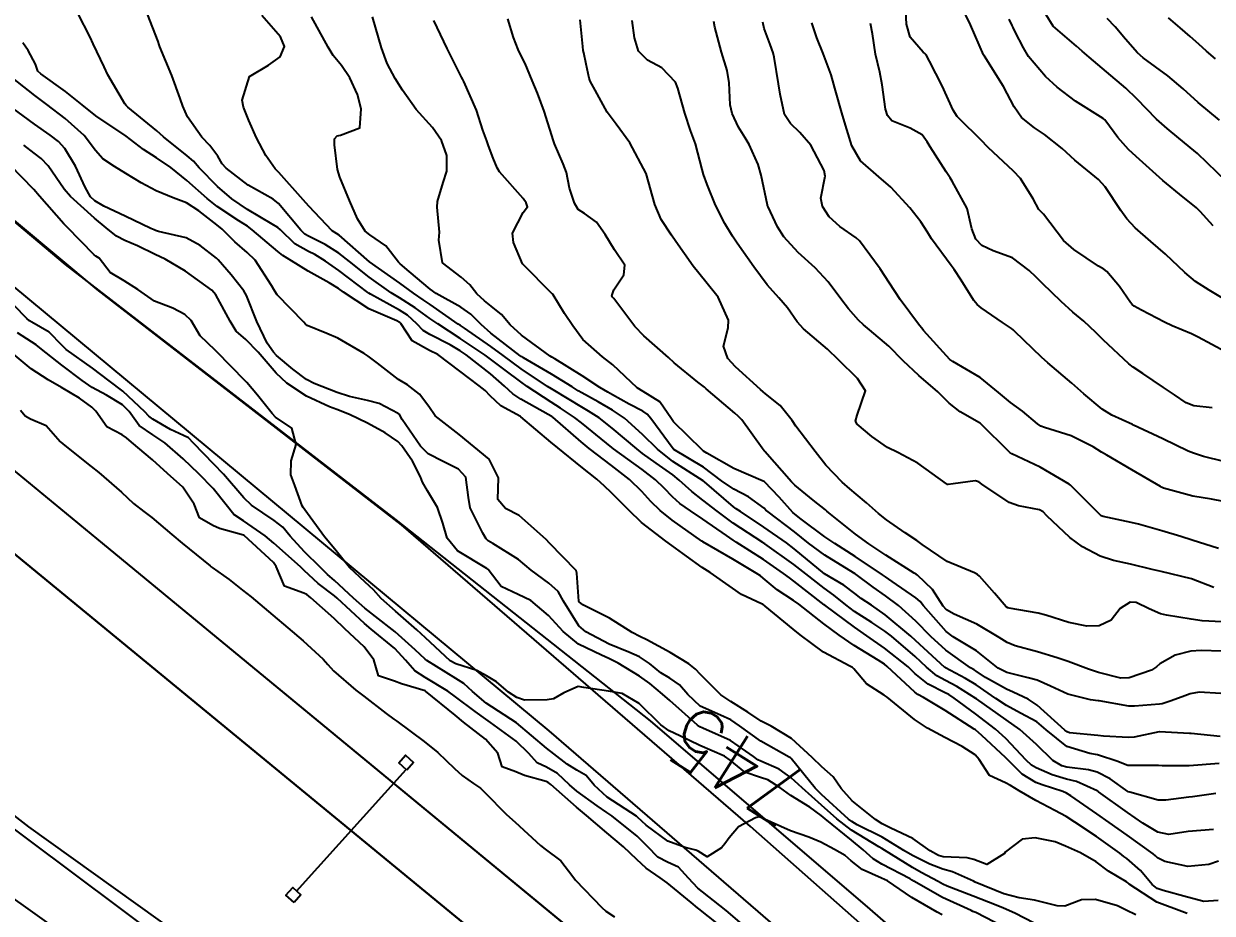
# Model space of a CAD drawing. Header units: metres. Extents: x 318500 to 325275, y 7408834 to 7428799.
# Drawn here: x 322921.5 to 322999.1, y 7421399.3 to 7421457.4 of the extents above; entities that cross this region are included whole.
import ezdxf
from ezdxf.enums import TextEntityAlignment as Align

# ---------------------------------------------------------------- set-up
doc = ezdxf.new("R2010")
doc.units = ezdxf.units.M
doc.header["$MEASUREMENT"] = 0
for name, color, linetype in [('Cotas', 45, 'Continuous'), ('Curvas de Nivel 1m', 11, 'Continuous'), ('Curvas de Nivel 5m', 15, 'Continuous'), ('Divisas', 45, 'Continuous'), ('Linha Férrea', 20, 'Continuous'), ('Pórticos', 45, 'Continuous'), ('Vias Primárias', 230, 'Continuous'), ('Vias Secundárias', 230, 'Continuous')]:
    doc.layers.add(name, color=color, linetype=linetype)
doc.styles.add('Style-STANDARD', font='STANDARD.shx')

msp = doc.modelspace()

# ---------------------------------------------------------------- linework, layer by layer
at = {"layer": 'Curvas de Nivel 1m', "flags": 128}
for points, elevation in [([(322999.993, 7421435.984), (322998.221, 7421436.923), (322998.008, 7421437.039), (322997.774, 7421437.144), (322996.523, 7421437.671), (322996.017, 7421437.918), (322994.511, 7421438.699), (322994.028, 7421438.963), (322993.895, 7421439.058), (322993.783, 7421439.194), (322993.082, 7421440.241), (322992.243, 7421441.217), (322992.062, 7421441.369), (322991.71, 7421441.581), (322990.081, 7421442.655), (322989.426, 7421443.257), (322988.107, 7421444.969), (322987.961, 7421445.124), (322987.809, 7421445.275), (322987.424, 7421445.977), (322986.597, 7421447.293), (322986.147, 7421447.781), (322984.485, 7421449.325), (322984.335, 7421449.49), (322984.173, 7421449.672), (322982.463, 7421451.347), (322982.196, 7421451.771), (322981.497, 7421453.361), (322980.656, 7421454.962), (322980.43, 7421455.377), (322980.349, 7421455.476), (322980.252, 7421455.555), (322979.399, 7421456.53), (322979.15, 7421457.397), (322979.081, 7421458.605)], 763), ([(323000.034, 7421439.353), (322998.929, 7421440.013), (322998.051, 7421440.572), (322997.347, 7421441.151), (322996.078, 7421442.356), (322995.116, 7421443.18), (322994.099, 7421444.073), (322993.565, 7421444.659), (322993.156, 7421445.204), (322992.133, 7421446.76), (322991.697, 7421447.227), (322990.159, 7421448.495), (322989.318, 7421449.259), (322988.179, 7421450.184), (322987.511, 7421450.607), (322986.665, 7421451.293), (322986.2, 7421451.989), (322985.505, 7421453.311), (322984.249, 7421455.289), (322984.222, 7421455.33), (322984.19, 7421455.391), (322983.329, 7421457.339), (322982.437, 7421459.21)], 764), ([(322999.219, 7421404.76), (322997.572, 7421404.628), (322996.294, 7421404.428), (322995.571, 7421404.586), (322994.589, 7421405.175), (322993.59, 7421405.874), (322991.712, 7421407.218), (322991.652, 7421407.261), (322991.611, 7421407.283), (322990.264, 7421407.881), (322989.618, 7421408.045), (322988.681, 7421408.315), (322987.625, 7421408.775), (322987.318, 7421408.966), (322986.985, 7421409.28), (322985.651, 7421410.694), (322984.965, 7421411.307), (322983.675, 7421412.305), (322982.271, 7421413.341), (322981.919, 7421413.573), (322981.693, 7421413.686), (322980.58, 7421414.248), (322979.706, 7421414.958), (322979.254, 7421415.385), (322977.728, 7421416.605), (322976.562, 7421417.418), (322975.748, 7421417.971), (322973.809, 7421419.42), (322973.77, 7421419.447), (322971.785, 7421420.985), (322971.504, 7421421.202), (322971.123, 7421421.49), (322969.803, 7421422.396), (322968.014, 7421423.537), (322967.822, 7421423.667), (322967.399, 7421423.972), (322965.842, 7421425.047), (322965.043, 7421425.572), (322964.339, 7421426.067), (322963.859, 7421426.5), (322963.328, 7421427.061), (322962.745, 7421427.607), (322961.88, 7421428.28), (322960, 7421429.639), (322959.901, 7421429.715), (322959.555, 7421429.995), (322957.925, 7421431.324), (322957.463, 7421431.677), (322956.545, 7421432.299), (322955.94, 7421432.683), (322954.368, 7421433.716), (322953.954, 7421434.009), (322952.932, 7421434.769), (322951.976, 7421435.489), (322951.611, 7421435.756), (322949.996, 7421436.851), (322948.525, 7421437.795), (322948.014, 7421438.155), (322947.051, 7421438.85), (322946.025, 7421439.494), (322945.471, 7421439.838), (322944.045, 7421440.858), (322942.758, 7421441.873), (322942.065, 7421442.422), (322941.174, 7421442.996), (322940.076, 7421443.527), (322939.833, 7421443.669), (322939.579, 7421443.918), (322938.106, 7421445.668), (322937.777, 7421445.943), (322936.124, 7421446.864), (322934.694, 7421447.982), (322934.429, 7421448.272), (322934.148, 7421448.752), (322933.627, 7421449.47), (322933.117, 7421450.006), (322932.18, 7421451.323), (322931.869, 7421452.023), (322931.689, 7421452.533), (322931.149, 7421454.031), (322930.372, 7421455.906), (322930.322, 7421456.039), (322930.243, 7421456.251), (322929.557, 7421458.051)], 751), ([(322999.363, 7421407.114), (322997.852, 7421406.89), (322997.606, 7421406.863), (322996.092, 7421406.666), (322995.603, 7421406.665), (322993.749, 7421407.188), (322993.641, 7421407.22), (322993.61, 7421407.238), (322992.475, 7421408.064), (322991.623, 7421408.498), (322991.054, 7421408.656), (322989.626, 7421408.836), (322989.301, 7421408.919), (322988.728, 7421409.254), (322987.645, 7421410.302), (322986.563, 7421411.286), (322985.669, 7421411.912), (322983.726, 7421413.283), (322983.69, 7421413.311), (322982.452, 7421414.093), (322981.701, 7421414.488), (322981.147, 7421414.801), (322980.473, 7421415.369), (322979.72, 7421416.069), (322978.172, 7421417.396), (322977.745, 7421417.726), (322976.889, 7421418.277), (322975.763, 7421418.996), (322975.182, 7421419.439), (322974.4, 7421420.075), (322973.781, 7421420.528), (322972.569, 7421421.472), (322971.799, 7421422.079), (322969.908, 7421423.42), (322969.82, 7421423.478), (322969.769, 7421423.511), (322967.838, 7421424.767), (322966.789, 7421425.551), (322965.857, 7421426.28), (322965.137, 7421426.846), (322964.31, 7421427.583), (322963.875, 7421427.93), (322962.792, 7421428.701), (322961.896, 7421429.335), (322961.524, 7421429.624), (322959.92, 7421430.984), (322959.066, 7421431.653), (322958.371, 7421432.101), (322957.937, 7421432.36), (322957.119, 7421432.859), (322955.949, 7421433.551), (322955.704, 7421433.702), (322953.967, 7421434.869), (322952.791, 7421435.738), (322951.989, 7421436.332), (322950.264, 7421437.518), (322950.009, 7421437.686), (322949.868, 7421437.781), (322948.023, 7421439.06), (322947.58, 7421439.363), (322946.928, 7421439.817), (322946.04, 7421440.471), (322944.06, 7421441.86), (322942.077, 7421443.591), (322941.904, 7421443.709), (322941.629, 7421443.887), (322940.104, 7421445.487), (322939.733, 7421445.916), (322938.136, 7421447.688), (322937.905, 7421447.942), (322937.293, 7421448.804), (322936.679, 7421449.955), (322936.177, 7421451.101), (322935.825, 7421451.965), (322935.733, 7421452.431), (322936.22, 7421453.96), (322937.465, 7421454.71), (322938.233, 7421455.252), (322938.509, 7421455.936), (322938.249, 7421456.567), (322937.031, 7421457.952)], 752), ([(322999.584, 7421409.065), (322997.628, 7421408.905), (322995.874, 7421408.911), (322995.628, 7421408.928), (322995.397, 7421408.933), (322993.628, 7421408.946), (322993.437, 7421409.002), (322992.961, 7421409.2), (322991.636, 7421409.632), (322991.14, 7421409.722), (322989.644, 7421410.178), (322988.29, 7421411.261), (322987.668, 7421411.779), (322986.598, 7421412.364), (322985.683, 7421412.858), (322984.995, 7421413.307), (322983.699, 7421414.2), (322983.002, 7421414.63), (322981.71, 7421415.323), (322981.694, 7421415.334), (322981.671, 7421415.351), (322979.736, 7421417.108), (322979.434, 7421417.383), (322977.761, 7421418.785), (322976.868, 7421419.414), (322976.199, 7421419.848), (322975.778, 7421420.184), (322975.069, 7421420.727), (322973.79, 7421421.46), (322971.814, 7421423.096), (322971.305, 7421423.488), (322969.835, 7421424.52), (322968.306, 7421425.533), (322968.025, 7421425.711), (322967.853, 7421425.836), (322965.953, 7421427.476), (322965.87, 7421427.545), (322963.888, 7421428.808), (322962.889, 7421429.605), (322961.914, 7421430.58), (322960.727, 7421431.632), (322959.935, 7421432.161), (322959, 7421432.714), (322957.946, 7421433.298), (322957.707, 7421433.433), (322957.311, 7421433.68), (322955.962, 7421434.517), (322954.121, 7421435.576), (322953.979, 7421435.663), (322953.902, 7421435.721), (322952.002, 7421437.185), (322951.352, 7421437.76), (322950.689, 7421438.442), (322950.021, 7421438.898), (322948.43, 7421439.796), (322948.034, 7421440.077), (322946.648, 7421441.225), (322946.058, 7421441.72), (322945.958, 7421441.832), (322945.136, 7421442.91), (322944.078, 7421443.625), (322943.789, 7421443.863), (322943.284, 7421444.676), (322942.766, 7421445.873), (322942.133, 7421447.388), (322941.968, 7421447.883), (322941.776, 7421449.505), (322941.784, 7421449.886), (322941.956, 7421450.09), (322942.164, 7421450.138), (322943.422, 7421450.617), (322943.527, 7421451.867), (322943.269, 7421452.804), (322942.784, 7421453.874), (322942.228, 7421454.684), (322941.696, 7421455.35), (322941.36, 7421455.893), (322940.269, 7421457.866)], 753), ([(322999.656, 7421410.836), (322997.768, 7421411.029), (322997.658, 7421411.036), (322995.682, 7421411.137), (322995.66, 7421411.137), (322994.041, 7421410.797), (322993.654, 7421410.761), (322992.02, 7421410.849), (322991.655, 7421410.894), (322989.818, 7421411.078), (322989.658, 7421411.127), (322989.51, 7421411.242), (322987.684, 7421412.877), (322987.098, 7421413.279), (322986.13, 7421413.729), (322985.696, 7421413.925), (322984.328, 7421414.69), (322983.708, 7421415.097), (322983.57, 7421415.183), (322983.333, 7421415.326), (322981.727, 7421416.48), (322980.738, 7421417.365), (322979.755, 7421418.367), (322978.625, 7421419.391), (322977.776, 7421420.026), (322976.968, 7421420.598), (322975.858, 7421421.429), (322975.791, 7421421.474), (322975.685, 7421421.538), (322973.808, 7421422.692), (322972.757, 7421423.471), (322971.831, 7421424.202), (322970.106, 7421425.506), (322969.972, 7421425.629), (322969.852, 7421425.747), (322968.832, 7421426.498), (322967.865, 7421427.008), (322967.068, 7421427.548), (322965.883, 7421428.429), (322963.947, 7421429.589), (322963.901, 7421429.633), (322962.455, 7421431.612), (322962.215, 7421431.898), (322961.935, 7421432.085), (322961.023, 7421432.545), (322959.945, 7421433.168), (322959.646, 7421433.343), (322959.125, 7421433.652), (322957.961, 7421434.401), (322956.165, 7421435.509), (322955.979, 7421435.619), (322955.863, 7421435.701), (322954, 7421437.058), (322953.247, 7421437.731), (322952.684, 7421438.408), (322952.022, 7421438.965), (322951.579, 7421439.31), (322951.082, 7421439.764), (322950.623, 7421440.355), (322950.046, 7421440.857), (322948.825, 7421441.792), (322948.587, 7421443.282), (322948.645, 7421443.794), (322948.479, 7421445.421), (322948.501, 7421445.796), (322948.878, 7421447.044), (322949.114, 7421447.79), (322949.126, 7421448.815), (322948.769, 7421449.794), (322948.173, 7421450.639), (322947.118, 7421451.816), (322946.209, 7421453.071), (322945.736, 7421453.837), (322945.214, 7421454.83), (322944.844, 7421455.851), (322944.27, 7421457.86)], 754), ([(323000.069, 7421447.111), (322998.167, 7421448.939), (322997.943, 7421449.143), (322996.961, 7421449.941), (322996.184, 7421450.562), (322995.502, 7421451.177), (322994.21, 7421452.521), (322993.499, 7421453.201), (322992.236, 7421454.271), (322991.084, 7421455.237), (322990.639, 7421455.629), (322990.257, 7421455.948), (322988.743, 7421457.265), (322988.281, 7421457.99)], 766), ([(322999.348, 7421455.124), (322998.759, 7421455.636), (322998.259, 7421456.08), (322997.695, 7421456.58), (322997.045, 7421457.158), (322996.28, 7421457.809)], 768), ([(322999.73, 7421416.416), (322998.402, 7421416.458), (322997.729, 7421416.411), (322996.722, 7421416.153), (322995.716, 7421415.588), (322995.493, 7421415.383), (322995.163, 7421415.168), (322993.705, 7421414.656), (322993.154, 7421414.648), (322991.708, 7421415.015), (322991.043, 7421415.227), (322989.717, 7421415.729), (322988.996, 7421415.976), (322987.726, 7421416.358), (322986.26, 7421416.764), (322985.735, 7421416.98), (322985.222, 7421417.305), (322983.753, 7421418.179), (322982.272, 7421418.833), (322981.766, 7421419.103), (322981.556, 7421419.353), (322980.862, 7421420.445), (322979.867, 7421421.379), (322979.791, 7421421.432), (322979.659, 7421421.514), (322977.809, 7421422.677), (322976.696, 7421423.417), (322975.829, 7421424.062), (322974.086, 7421425.456), (322973.96, 7421425.567), (322973.852, 7421425.654), (322973.058, 7421426.268), (322971.868, 7421427.25), (322971.752, 7421427.364), (322971.643, 7421427.483), (322969.899, 7421429.467), (322969.861, 7421429.511), (322969.733, 7421429.682), (322968.395, 7421431.533), (322968.165, 7421431.769), (322967.934, 7421431.969), (322966.062, 7421433.559), (322965.951, 7421433.656), (322965.522, 7421434.001), (322963.975, 7421435.253), (322963.602, 7421435.596), (322962.001, 7421437.024), (322961.41, 7421437.626), (322960.028, 7421439.46), (322959.944, 7421439.556), (322959.901, 7421439.642), (322960.036, 7421440.021), (322960.685, 7421440.999), (322960.754, 7421441.633), (322960.075, 7421442.646), (322959.466, 7421443.649), (322958.898, 7421444.458), (322958.103, 7421445.006), (322957.709, 7421445.279), (322957.457, 7421445.68), (322957.137, 7421446.673), (322956.939, 7421447.688), (322956.725, 7421448.27), (322956.159, 7421449.572), (322956.117, 7421449.7), (322956.095, 7421449.767), (322955.479, 7421451.707), (322955.041, 7421452.879), (322954.686, 7421453.715), (322954.231, 7421454.817), (322953.93, 7421455.417), (322953.77, 7421455.727), (322953.463, 7421456.521), (322953.098, 7421457.738)], 756), ([(322999.758, 7421418.317), (322998.487, 7421418.401), (322997.76, 7421418.493), (322996.156, 7421418.764), (322995.765, 7421418.852), (322995.015, 7421419.171), (322994.173, 7421419.583), (322993.774, 7421419.604), (322993.112, 7421419.2), (322992.538, 7421418.428), (322991.753, 7421418.069), (322990.932, 7421418.048), (322989.756, 7421418.289), (322988.262, 7421418.763), (322987.764, 7421418.887), (322985.855, 7421419.212), (322985.769, 7421419.238), (322985.663, 7421419.301), (322984.896, 7421420.192), (322983.929, 7421421.319), (322983.792, 7421421.425), (322983.592, 7421421.524), (322981.804, 7421422.263), (322980.177, 7421423.375), (322979.824, 7421423.634), (322979.076, 7421424.142), (322977.844, 7421425.003), (322977.333, 7421425.408), (322976.541, 7421426.104), (322975.862, 7421426.68), (322975.456, 7421427.026), (322974.962, 7421427.444), (322973.887, 7421428.563), (322973.197, 7421429.467), (322971.925, 7421431.122), (322971.675, 7421431.484), (322970.907, 7421432.463), (322969.947, 7421433.238), (322969.792, 7421433.356), (322969.615, 7421433.515), (322967.972, 7421434.985), (322967.478, 7421435.545), (322967.205, 7421436.335), (322967.511, 7421437.545), (322967.52, 7421438.04), (322966.842, 7421439.552), (322966.045, 7421440.553), (322965.211, 7421441.573), (322964.084, 7421443.187), (322963.789, 7421443.595), (322963.128, 7421444.632), (322962.708, 7421445.611), (322962.14, 7421447.62), (322961.074, 7421449.631), (322960.178, 7421450.853), (322959.596, 7421451.649), (322958.801, 7421453.071), (322958.491, 7421453.666), (322958.419, 7421453.864), (322958.231, 7421454.768), (322958.074, 7421455.508), (322958.036, 7421455.673), (322957.997, 7421455.92), (322957.832, 7421457.677)], 757), ([(322999.242, 7421420.575), (322997.79, 7421421.14), (322995.797, 7421421.616), (322995.211, 7421421.756), (322993.804, 7421422.097), (322992.678, 7421422.336), (322991.811, 7421422.615), (322990.657, 7421423.232), (322989.829, 7421423.846), (322988.332, 7421425.263), (322988.093, 7421425.507), (322987.854, 7421425.654), (322986.471, 7421425.906), (322985.858, 7421426.131), (322984.088, 7421427.318), (322983.872, 7421427.468), (322983.648, 7421427.548), (322982.214, 7421427.345), (322981.87, 7421427.3), (322981.831, 7421427.312), (322981.771, 7421427.351), (322979.89, 7421428.695), (322978.579, 7421429.393), (322977.905, 7421429.729), (322976.893, 7421430.438), (322975.927, 7421431.251), (322975.828, 7421431.432), (322975.934, 7421431.829), (322976.466, 7421433.422), (322975.962, 7421434.223), (322974.71, 7421435.449), (322973.99, 7421436.141), (322972.423, 7421437.476), (322972.015, 7421437.94), (322971.377, 7421438.843), (322970.807, 7421439.498), (322970.043, 7421440.352), (322969.17, 7421441.523), (322968.083, 7421443.072), (322967.774, 7421443.543), (322967.292, 7421444.354), (322966.68, 7421445.554), (322966.13, 7421446.9), (322965.9, 7421447.564), (322965.809, 7421447.901), (322965.362, 7421449.572), (322965.05, 7421450.448), (322964.666, 7421451.583), (322964.214, 7421453.205), (322964.067, 7421453.592), (322963.172, 7421454.544), (322962.234, 7421455.045), (322961.65, 7421455.626), (322961.389, 7421456.493), (322961.228, 7421457.63)], 758), ([(322999.551, 7421423.114), (322997.828, 7421423.658), (322997.081, 7421423.897), (322995.837, 7421424.278), (322994.32, 7421424.706), (322993.844, 7421424.821), (322992.013, 7421425.218), (322991.882, 7421425.251), (322991.85, 7421425.268), (322989.903, 7421427.24), (322989.87, 7421427.268), (322989.795, 7421427.317), (322987.888, 7421428.441), (322986.046, 7421429.298), (322985.901, 7421429.398), (322983.961, 7421431.32), (322983.93, 7421431.342), (322982.657, 7421432.059), (322981.943, 7421432.612), (322981.582, 7421432.991), (322981.211, 7421433.361), (322979.966, 7421434.418), (322978.934, 7421435.39), (322977.994, 7421436.351), (322976.746, 7421437.419), (322976.337, 7421437.749), (322976.016, 7421438.048), (322975.363, 7421438.78), (322974.854, 7421439.448), (322974.046, 7421440.555), (322973.184, 7421441.469), (322972.075, 7421442.476), (322971.141, 7421443.494), (322970.734, 7421444.138), (322970.109, 7421445.446), (322970.086, 7421445.487), (322970.078, 7421445.51), (322970.062, 7421445.559), (322969.661, 7421447.517), (322969.452, 7421448.219), (322968.878, 7421449.529), (322968.608, 7421449.968), (322968.181, 7421450.656), (322967.773, 7421451.544), (322967.632, 7421452.112), (322967.576, 7421453.546), (322967.426, 7421454.354), (322967.059, 7421455.552), (322966.628, 7421457.195), (322966.565, 7421457.557)], 759), ([(322999.896, 7421428.811), (322998.56, 7421429.13), (322997.903, 7421429.34), (322997.566, 7421429.484), (322995.917, 7421430.289), (322993.996, 7421431.189), (322993.93, 7421431.219), (322992.567, 7421431.842), (322991.94, 7421432.227), (322990.735, 7421433.232), (322989.96, 7421433.936), (322988.388, 7421435.264), (322987.985, 7421435.617), (322986.241, 7421437.297), (322986.121, 7421437.409), (322986.012, 7421437.497), (322985.436, 7421437.886), (322984.025, 7421438.846), (322983.765, 7421439.062), (322983.554, 7421439.327), (322982.722, 7421440.668), (322982.267, 7421441.347), (322982.064, 7421441.615), (322980.784, 7421443.37), (322980.522, 7421443.801), (322980.101, 7421444.474), (322979.365, 7421445.387), (322978.13, 7421446.742), (322977.354, 7421447.412), (322976.155, 7421448.453), (322975.574, 7421449.439), (322975.248, 7421450.512), (322974.967, 7421451.448), (322974.471, 7421453.201), (322974.409, 7421453.457), (322974.229, 7421454.082), (322973.719, 7421455.468), (322973.294, 7421456.508), (322972.961, 7421457.48)], 761), ([(322999.141, 7421432.321), (322997.943, 7421432.436), (322997.428, 7421432.631), (322996.666, 7421433.159), (322995.957, 7421433.645), (322994.603, 7421434.552), (322993.977, 7421434.962), (322993.689, 7421435.194), (322992.003, 7421436.764), (322991.535, 7421437.227), (322990.752, 7421437.973), (322990.023, 7421438.571), (322989.253, 7421439.258), (322988.048, 7421440.45), (322987.625, 7421440.848), (322987.181, 7421441.283), (322986.072, 7421442.125), (322984.825, 7421442.573), (322984.084, 7421442.934), (322983.681, 7421443.334), (322983.418, 7421444.016), (322983.117, 7421445.34), (322982.137, 7421447.137), (322982.001, 7421447.352), (322981.758, 7421447.744), (322980.705, 7421449.372), (322980.508, 7421449.709), (322980.178, 7421450.165), (322979.385, 7421450.595), (322978.187, 7421451.077), (322977.905, 7421451.413), (322977.78, 7421451.831), (322977.559, 7421453.417), (322977.404, 7421454.247), (322977.132, 7421455.421), (322976.926, 7421456.761), (322976.81, 7421457.425)], 762), ([(322999.617, 7421451.119), (322998.207, 7421452.269), (322997.238, 7421453.155), (322996.233, 7421454.013), (322994.63, 7421455.186), (322994.253, 7421455.517), (322993.465, 7421456.405), (322992.782, 7421457.212), (322992.278, 7421457.755)], 767), ([(322999.515, 7421400.101), (322998.582, 7421400.056), (322997.518, 7421400.337), (322995.923, 7421400.757), (322995.526, 7421400.901), (322995.202, 7421401.165), (322994.44, 7421402.078), (322993.547, 7421402.847), (322993.348, 7421402.993), (322993.088, 7421403.197), (322991.566, 7421404.301), (322990.165, 7421405.234), (322989.585, 7421405.592), (322988.853, 7421405.989), (322987.601, 7421406.645), (322986.513, 7421407.286), (322985.955, 7421407.637), (322985.615, 7421407.8), (322984.584, 7421408.275), (322983.894, 7421409.317), (322983.635, 7421409.633), (322982.789, 7421410.187), (322981.651, 7421410.773), (322980.537, 7421411.367), (322979.668, 7421411.942), (322977.887, 7421413.398), (322977.691, 7421413.531), (322976.545, 7421414.264), (322975.708, 7421415.249), (322975.627, 7421415.349), (322975.448, 7421415.434), (322973.723, 7421416.344), (322972.212, 7421417.475), (322971.746, 7421417.855), (322969.929, 7421419.346), (322969.769, 7421419.471), (322969.686, 7421419.511), (322968.367, 7421420.122), (322967.78, 7421420.523), (322966.316, 7421421.555), (322965.795, 7421421.885), (322964.768, 7421422.613), (322963.816, 7421423.313), (322963.423, 7421423.596), (322961.838, 7421424.822), (322961.001, 7421425.628), (322959.861, 7421426.785), (322959.416, 7421427.197), (322958.913, 7421427.654), (322957.882, 7421428.487), (322956.366, 7421429.693), (322955.906, 7421430.077), (322953.963, 7421431.72), (322953.93, 7421431.739), (322952.646, 7421432.448), (322951.943, 7421433.098), (322951.628, 7421433.436), (322951.22, 7421433.761), (322949.964, 7421434.72), (322948.529, 7421435.795), (322947.984, 7421436.063), (322946.86, 7421436.684), (322946.103, 7421437.828), (322946.055, 7421437.884), (322946.001, 7421437.915), (322945.842, 7421437.993), (322944.014, 7421438.787), (322942.359, 7421439.877), (322942.034, 7421440.119), (322941.434, 7421440.494), (322940.05, 7421441.239), (322938.97, 7421441.926), (322938.41, 7421442.281), (322938.066, 7421442.536), (322936.404, 7421443.957), (322936.083, 7421444.183), (322935.515, 7421444.543), (322934.102, 7421445.474), (322933.445, 7421446), (322932.127, 7421447.169), (322931.076, 7421448.031), (322930.146, 7421448.662), (322929.289, 7421449.191), (322928.16, 7421450.07), (322926.18, 7421451.405), (322925.281, 7421452.109), (322924.203, 7421452.989), (322922.578, 7421454.145), (322922.397, 7421454.322), (322922.226, 7421454.772), (322921.753, 7421455.675), (322921.405, 7421456.163)], 749), ([(322997.502, 7421399.271), (322997.314, 7421399.331), (322995.513, 7421400.005), (322993.705, 7421401.187), (322993.612, 7421401.27), (322993.531, 7421401.333), (322992.356, 7421402.025), (322991.544, 7421402.629), (322990.529, 7421403.23), (322989.556, 7421403.673), (322988.873, 7421403.938), (322987.564, 7421404.199), (322986.72, 7421404.125), (322985.635, 7421403.299), (322985.549, 7421403.181), (322984.396, 7421402.457), (322983.545, 7421402.797), (322983.131, 7421402.911), (322981.546, 7421402.97), (322981.24, 7421403.048), (322980.709, 7421403.363), (322979.562, 7421404.173), (322978.127, 7421404.839), (322977.576, 7421405.116), (322977.119, 7421405.407), (322975.598, 7421406.632), (322974.877, 7421407.441), (322974.363, 7421408.194), (322973.624, 7421408.844), (322972.996, 7421409.466), (322971.648, 7421410.699), (322970.306, 7421411.5), (322969.665, 7421411.836), (322968.785, 7421412.412), (322967.684, 7421413.118), (322967.026, 7421413.547), (322965.703, 7421414.89), (322965.372, 7421415.231), (322964.927, 7421415.572), (322963.721, 7421416.324), (322962.194, 7421417.152), (322961.736, 7421417.368), (322961.221, 7421417.625), (322959.754, 7421418.574), (322958.006, 7421419.427), (322957.769, 7421419.627), (322957.752, 7421419.67), (322957.615, 7421421.499), (322957.559, 7421421.673), (322955.816, 7421423.463), (322955.599, 7421423.702), (322953.843, 7421425.268), (322952.945, 7421425.734), (322952.446, 7421426.331), (322952.493, 7421427.741), (322951.888, 7421428.958), (322950.905, 7421429.765), (322949.912, 7421430.563), (322948.363, 7421431.796), (322947.936, 7421432.393), (322947.336, 7421433.201), (322946.549, 7421433.821), (322945.955, 7421434.168), (322944.585, 7421435.237), (322943.977, 7421435.687), (322943.723, 7421435.863), (322941.99, 7421436.865), (322941.278, 7421437.176), (322939.998, 7421437.693), (322939.877, 7421437.79), (322939.763, 7421437.914), (322938.026, 7421439.706), (322937.875, 7421439.942), (322937.665, 7421440.314), (322936.59, 7421441.955), (322936.065, 7421442.473), (322935.26, 7421443.16), (322934.426, 7421443.985), (322934.084, 7421444.281), (322932.911, 7421445.194), (322932.105, 7421445.704), (322931.24, 7421446.029), (322930.117, 7421446.498), (322929.15, 7421447.029), (322928.133, 7421447.634), (322927.408, 7421448.081), (322926.643, 7421448.59), (322926.15, 7421449.138), (322925.414, 7421450.107), (322924.177, 7421451.221), (322922.977, 7421452.138), (322922.199, 7421452.727), (322920.335, 7421454.178)], 748), ([(322994.144, 7421399.18), (322993.504, 7421399.488), (322992.938, 7421399.769), (322991.514, 7421400.177), (322990.595, 7421400.148), (322989.507, 7421399.735), (322988.999, 7421399.757), (322987.513, 7421400.135), (322986.519, 7421400.28), (322985.519, 7421400.557), (322983.651, 7421401.319), (322983.531, 7421401.377), (322982.172, 7421401.976), (322981.538, 7421402.163), (322980.67, 7421402.491), (322979.547, 7421403.052), (322978.975, 7421403.386), (322977.563, 7421404.247), (322975.933, 7421405.066), (322975.578, 7421405.268), (322975.373, 7421405.433), (322973.604, 7421407.046), (322973.195, 7421407.464), (322971.629, 7421409.4), (322971.584, 7421409.435), (322971.495, 7421409.482), (322969.645, 7421410.53), (322968.251, 7421411.531), (322967.666, 7421411.927), (322966.996, 7421412.221), (322965.679, 7421412.824), (322964.867, 7421413.572), (322964.332, 7421414.216), (322963.7, 7421414.634), (322963.109, 7421415.003), (322962.367, 7421415.61), (322961.716, 7421416.046), (322961.005, 7421416.343), (322959.728, 7421416.864), (322958.195, 7421417.663), (322957.746, 7421418.054), (322956.741, 7421419.685), (322956.388, 7421420.302), (322955.781, 7421420.843), (322954.624, 7421421.712), (322953.8, 7421422.391), (322952.119, 7421423.441), (322951.818, 7421423.627), (322951.693, 7421423.752), (322951.46, 7421424.121), (322950.649, 7421425.768), (322950.531, 7421426.444), (322950.351, 7421427.773), (322949.878, 7421428.313), (322948.879, 7421428.796), (322947.893, 7421429.304), (322947.404, 7421429.807), (322946.203, 7421431.549), (322946.037, 7421431.828), (322945.994, 7421431.893), (322945.931, 7421431.946), (322944.685, 7421432.596), (322943.939, 7421432.797), (322942.761, 7421433.052), (322941.941, 7421433.309), (322940.449, 7421433.903), (322939.954, 7421434.166), (322939.048, 7421434.839), (322937.977, 7421435.738), (322937.794, 7421435.942), (322937.382, 7421436.55), (322936.698, 7421437.953), (322936.025, 7421439.649), (322935.847, 7421439.963), (322935.02, 7421441.001), (322934.173, 7421441.988), (322934.119, 7421442.047), (322934.061, 7421442.095), (322932.997, 7421442.934), (322932.074, 7421443.424), (322930.274, 7421443.842), (322930.079, 7421443.903), (322929.983, 7421443.945), (322929.779, 7421444.045), (322928.092, 7421444.838), (322926.708, 7421445.484), (322926.106, 7421445.838), (322925.834, 7421446.103), (322925.48, 7421446.746), (322924.846, 7421448.113), (322924.152, 7421449.273), (322923.749, 7421449.719), (322923.19, 7421450.135), (322922.17, 7421450.849), (322920.36, 7421452.177)], 747), ([(322987.49, 7421398.621), (322986.233, 7421399.289), (322985.505, 7421399.608), (322985.016, 7421399.796), (322983.516, 7421400.385), (322981.819, 7421401.052), (322981.527, 7421401.182), (322981.215, 7421401.355), (322980.113, 7421401.949), (322979.539, 7421402.268), (322977.723, 7421403.398), (322977.552, 7421403.504), (322977.338, 7421403.618), (322975.569, 7421404.699), (322974.613, 7421405.445), (322973.593, 7421406.338), (322972.327, 7421407.473), (322971.617, 7421408.136), (322970.826, 7421408.696), (322969.627, 7421409.222), (322969.431, 7421409.315), (322969.157, 7421409.517), (322967.645, 7421410.559), (322965.837, 7421411.379), (322965.658, 7421411.454), (322965.495, 7421411.562), (322963.684, 7421413.188), (322963.218, 7421413.597), (322962.375, 7421414.288), (322961.702, 7421414.783), (322960.311, 7421415.634), (322959.714, 7421415.933), (322959.214, 7421416.151), (322957.728, 7421416.867), (322956.714, 7421417.685), (322955.756, 7421418.735), (322954.606, 7421419.712), (322953.774, 7421420.107), (322952.671, 7421420.629), (322951.809, 7421421.75), (322951.79, 7421421.77), (322951.73, 7421421.812), (322949.808, 7421422.966), (322949.144, 7421423.787), (322948.852, 7421424.773), (322948.497, 7421425.794), (322947.861, 7421426.896), (322947.52, 7421427.459), (322947.393, 7421427.807), (322946.883, 7421428.817), (322946.177, 7421429.826), (322945.904, 7421430.121), (322945.079, 7421430.676), (322943.922, 7421431.317), (322942.766, 7421431.872), (322941.925, 7421432.197), (322941.445, 7421432.37), (322939.938, 7421433.078), (322938.669, 7421433.929), (322937.96, 7421434.579), (322936.78, 7421435.952), (322935.988, 7421436.77), (322935.357, 7421437.333), (322934.95, 7421437.976), (322934.025, 7421439.689), (322933.766, 7421439.994), (322932.049, 7421441.254), (322930.7, 7421442.034), (322930.063, 7421442.336), (322928.907, 7421442.896), (322928.072, 7421443.255), (322927.533, 7421443.537), (322926.856, 7421444.088), (322926.089, 7421444.714), (322924.523, 7421446.116), (322924.117, 7421446.613), (322923.055, 7421448.136), (322922.614, 7421448.613), (322922.148, 7421448.964), (322921.465, 7421449.472)], 746), ([(322981.497, 7421399.171), (322981.15, 7421399.355), (322979.514, 7421400.307), (322977.91, 7421401.396), (322977.532, 7421401.574), (322976.248, 7421402.13), (322975.543, 7421402.71), (322975.157, 7421403.047), (322974.454, 7421403.446), (322973.557, 7421403.929), (322972.778, 7421404.252), (322971.568, 7421404.673), (322969.681, 7421405.508), (322969.581, 7421405.562), (322969.518, 7421405.574), (322969.295, 7421405.514), (322968.185, 7421404.916), (322967.56, 7421404.208), (322967.282, 7421403.814), (322967.074, 7421403.545), (322966.139, 7421402.959), (322965.548, 7421403.335), (322965.387, 7421403.401), (322964.7, 7421403.573), (322963.556, 7421403.98), (322962.151, 7421405.032), (322961.579, 7421405.567), (322961.509, 7421405.621), (322959.599, 7421406.875), (322958.744, 7421407.653), (322958.23, 7421408.275), (322957.62, 7421408.637), (322956.977, 7421409.033), (322956.107, 7421409.693), (322955.635, 7421410.061), (322953.66, 7421411.72), (322951.679, 7421413.012), (322950.789, 7421413.764), (322950.222, 7421414.299), (322949.698, 7421414.621), (322947.812, 7421415.799), (322947.711, 7421415.882), (322947.041, 7421416.49), (322945.738, 7421417.679), (322945.554, 7421417.833), (322943.76, 7421419.215), (322943.022, 7421419.867), (322941.781, 7421421.022), (322941.322, 7421421.424), (322940.841, 7421421.894), (322939.805, 7421422.907), (322938.875, 7421423.924), (322938.408, 7421424.511), (322937.83, 7421424.945), (322936.348, 7421425.955), (322935.847, 7421426.435), (322934.516, 7421427.98), (322933.88, 7421428.641), (322932.562, 7421430.01), (322932.239, 7421430.351), (322931.905, 7421430.513), (322931.048, 7421430.889), (322929.915, 7421431.564), (322929.646, 7421431.773), (322929.384, 7421432.048), (322927.94, 7421433.405), (322927.06, 7421434.083), (322925.962, 7421434.897), (322924.245, 7421436.117), (322923.983, 7421436.38), (322923.127, 7421437.269), (322921.998, 7421437.908), (322921.842, 7421437.996), (322921.668, 7421438.155), (322920.025, 7421439.86)], 744), ([(322968.6, 7421398.407), (322967.497, 7421399.348), (322967.263, 7421399.542), (322965.52, 7421400.912), (322964.9, 7421401.569), (322964.253, 7421402.295), (322963.54, 7421402.618), (322962.899, 7421402.955), (322962.26, 7421403.609), (322961.56, 7421404.309), (322959.889, 7421405.637), (322959.583, 7421405.859), (322958.937, 7421406.303), (322957.604, 7421407.264), (322957.134, 7421407.677), (322956.34, 7421408.412), (322955.621, 7421408.817), (322955.03, 7421409.112), (322954.467, 7421409.712), (322953.642, 7421410.535), (322951.963, 7421411.745), (322951.663, 7421411.962), (322950.974, 7421412.456), (322949.685, 7421413.415), (322949.18, 7421413.785), (322947.699, 7421414.692), (322947.02, 7421415.127), (322946.419, 7421415.819), (322945.721, 7421416.578), (322944.166, 7421417.854), (322943.745, 7421418.209), (322941.946, 7421419.878), (322941.771, 7421420.018), (322940.704, 7421420.821), (322939.788, 7421421.678), (322939.674, 7421421.797), (322939.544, 7421421.914), (322937.813, 7421423.461), (322937.237, 7421423.946), (322935.83, 7421424.928), (322935.208, 7421425.343), (322934.687, 7421425.977), (322933.856, 7421427.041), (322932.909, 7421428.004), (322931.884, 7421428.981), (322930.699, 7421430.032), (322929.905, 7421430.546), (322929.02, 7421431.162), (322928.354, 7421432.063), (322927.927, 7421432.517), (322926.874, 7421433.148), (322925.943, 7421433.647), (322925.288, 7421434.107), (322923.965, 7421435.113), (322922.636, 7421436.14), (322922.274, 7421436.436), (322921.985, 7421436.628), (322921.05, 7421437.223)], 743), ([(322967.478, 7421398.06), (322965.581, 7421399.559), (322965.501, 7421399.626), (322965.088, 7421399.984), (322963.525, 7421401.275), (322963.053, 7421401.597), (322962.147, 7421402.222), (322961.542, 7421402.784), (322960.66, 7421403.629), (322959.563, 7421404.536), (322958.251, 7421405.66), (322957.588, 7421406.223), (322955.904, 7421407.696), (322955.748, 7421407.834), (322955.612, 7421407.891), (322954.192, 7421408.291), (322953.618, 7421408.528), (322952.738, 7421408.85), (322952.454, 7421409.738), (322951.644, 7421410.662), (322950.213, 7421411.772), (322949.667, 7421412.215), (322947.731, 7421413.8), (322947.69, 7421413.818), (322946.149, 7421414.278), (322945.696, 7421414.45), (322944.644, 7421414.79), (322944.341, 7421415.851), (322943.723, 7421416.695), (322942.456, 7421417.873), (322941.75, 7421418.541), (322940.222, 7421419.903), (322939.976, 7421420.111), (322939.773, 7421420.208), (322938.502, 7421420.653), (322937.96, 7421421.937), (322937.794, 7421422.205), (322935.882, 7421423.959), (322935.82, 7421423.992), (322934.264, 7421424.423), (322933.826, 7421424.614), (322932.956, 7421425.128), (322932.604, 7421426.009), (322931.856, 7421427.118), (322930.856, 7421428.03), (322929.883, 7421428.91), (322928.501, 7421430.061), (322928.182, 7421430.345), (322927.905, 7421430.555), (322926.904, 7421431.079), (322926.187, 7421432.096), (322925.924, 7421432.35), (322925.105, 7421432.936), (322923.943, 7421433.635), (322923.067, 7421434.133), (322921.961, 7421434.855), (322920.386, 7421436.174)], 742), ([(322921.253, 7421432.16), (322921.562, 7421431.799), (322921.914, 7421431.595), (322922.937, 7421431.162), (322923.855, 7421430.121), (322923.899, 7421430.071), (322924.161, 7421429.853), (322925.876, 7421428.486), (322926.383, 7421428.092), (322927.851, 7421426.803), (322928.648, 7421426.058), (322929.323, 7421425.536), (322929.831, 7421425.151), (322931.138, 7421424.027), (322931.812, 7421423.473), (322933.657, 7421421.992), (322933.726, 7421421.928), (322933.789, 7421421.882), (322934.899, 7421421.091), (322935.774, 7421420.392), (322936.32, 7421419.954), (322937.752, 7421418.76), (322938.722, 7421417.925), (322939.728, 7421417.092), (322941.037, 7421415.89), (322941.349, 7421415.528), (322941.702, 7421415.119), (322943.163, 7421413.865), (322943.684, 7421413.46), (322945.162, 7421412.343), (322945.662, 7421411.967), (322945.851, 7421411.827), (322947.641, 7421410.512), (322948.528, 7421409.791), (322949.62, 7421408.732), (322950.117, 7421408.274), (322950.853, 7421407.761), (322951.306, 7421407.455), (322951.601, 7421407.181), (322953.023, 7421405.728), (322953.573, 7421405.228), (322955.232, 7421403.703), (322955.548, 7421403.462), (322956.564, 7421402.708), (322957.348, 7421401.673), (322957.526, 7421401.436), (322959.242, 7421399.644), (322959.497, 7421399.412), (322960.083, 7421399.042)], 742)]:
    msp.add_lwpolyline(points, dxfattribs=dict(at, elevation=elevation))
at = {"layer": 'Curvas de Nivel 5m', "flags": 128}
for points, elevation in [([(322999.553, 7421402.675), (322998.902, 7421402.471), (322997.542, 7421402.33), (322996.046, 7421402.653), (322995.548, 7421402.911), (322995.417, 7421403.03), (322995.271, 7421403.164), (322993.568, 7421404.393), (322992.408, 7421405.208), (322991.588, 7421405.773), (322989.888, 7421406.955), (322989.608, 7421407.138), (322989.367, 7421407.244), (322988.022, 7421407.672), (322987.616, 7421407.826), (322986.704, 7421408.367), (322985.774, 7421409.298), (322985.632, 7421409.455), (322984.079, 7421410.89), (322983.659, 7421411.266), (322983.583, 7421411.321), (322981.678, 7421412.526), (322980.273, 7421413.371), (322979.896, 7421413.581), (322979.693, 7421413.728), (322977.9, 7421415.398), (322977.712, 7421415.552), (322977.305, 7421415.817), (322975.73, 7421416.785), (322974.766, 7421417.445), (322973.751, 7421418.2), (322972.113, 7421419.477), (322971.772, 7421419.711), (322970.699, 7421420.416), (322969.787, 7421421.171), (322969.604, 7421421.328), (322969.322, 7421421.517), (322967.803, 7421422.426), (322965.84, 7421423.56), (322965.82, 7421423.576), (322965.784, 7421423.598), (322963.841, 7421424.976), (322963.056, 7421425.602), (322962.44, 7421426.195), (322961.862, 7421426.836), (322961.046, 7421427.628), (322959.884, 7421428.543), (322958.417, 7421429.662), (322957.906, 7421430.081), (322956.043, 7421431.698), (322955.976, 7421431.744), (322955.931, 7421431.776), (322955.747, 7421431.887), (322953.942, 7421432.879), (322953.436, 7421433.219), (322952.887, 7421433.736), (322951.962, 7421434.534), (322950.372, 7421435.774), (322949.984, 7421436.049), (322949.34, 7421436.436), (322947.999, 7421437.099), (322947.564, 7421437.368), (322947.155, 7421437.813), (322946.549, 7421438.363), (322946.013, 7421438.701), (322944.135, 7421439.752), (322944.029, 7421439.807), (322943.95, 7421439.861), (322942.051, 7421441.28), (322941.186, 7421441.893), (322940.489, 7421442.328), (322940.066, 7421442.538), (322939.185, 7421443.037), (322938.244, 7421443.938), (322938.082, 7421444.093), (322937.713, 7421444.316), (322936.1, 7421445.271), (322935.068, 7421445.976), (322934.122, 7421446.773), (322932.934, 7421448.008), (322932.558, 7421448.427), (322932.148, 7421448.777), (322930.603, 7421450.036), (322930.166, 7421450.427), (322928.281, 7421451.976), (322928.19, 7421452.048), (322928.165, 7421452.07), (322928.083, 7421452.18), (322926.972, 7421454.089), (322926.732, 7421454.599), (322926.235, 7421455.604), (322926, 7421456.102), (322925.808, 7421456.543), (322924.996, 7421458.113)], 750), ([(322999.695, 7421413.642), (322998.291, 7421413.726), (322997.695, 7421413.612), (322997.351, 7421413.486), (322996.45, 7421413.152), (322995.871, 7421412.975), (322995.687, 7421412.948), (322994.062, 7421412.806), (322993.684, 7421412.81), (322991.745, 7421413.163), (322991.689, 7421413.173), (322991.177, 7421413.225), (322989.694, 7421413.601), (322988.572, 7421414.13), (322987.702, 7421414.503), (322987.098, 7421414.673), (322985.707, 7421415.021), (322985.144, 7421415.306), (322983.727, 7421416.435), (322982.215, 7421417.343), (322981.745, 7421417.695), (322980.265, 7421419.373), (322980.047, 7421419.65), (322979.775, 7421419.893), (322978.228, 7421420.953), (322977.789, 7421421.264), (322977.709, 7421421.321), (322977.595, 7421421.403), (322975.808, 7421422.599), (322974.465, 7421423.45), (322973.826, 7421423.885), (322972.283, 7421425.036), (322971.848, 7421425.37), (322971.732, 7421425.482), (322970.839, 7421426.474), (322969.87, 7421427.473), (322969.849, 7421427.49), (322969.781, 7421427.511), (322967.882, 7421428.341), (322966.115, 7421429.34), (322965.899, 7421429.491), (322965.812, 7421429.561), (322963.927, 7421431.389), (322963.79, 7421431.592), (322963.035, 7421432.697), (322961.948, 7421433.387), (322961.55, 7421433.624), (322959.972, 7421435.134), (322959.299, 7421435.65), (322957.997, 7421436.773), (322957.359, 7421437.68), (322956.805, 7421438.476), (322956.069, 7421439.699), (322956.055, 7421439.724), (322956.031, 7421439.749), (322954.06, 7421441.72), (322953.47, 7421443.118), (322953.416, 7421443.73), (322954.104, 7421445.073), (322954.378, 7421445.446), (322954.311, 7421445.718), (322954.114, 7421445.988), (322952.561, 7421447.744), (322952.399, 7421448.003), (322952.149, 7421448.633), (322951.848, 7421449.446), (322951.724, 7421449.757), (322951.474, 7421450.457), (322951.055, 7421451.767), (322950.218, 7421453.65), (322950.153, 7421453.781), (322950.078, 7421453.925), (322949.148, 7421455.791), (322948.267, 7421457.621)], 755), ([(322999.861, 7421426.194), (322999.092, 7421426.352), (322997.864, 7421426.529), (322995.956, 7421427.072), (322995.869, 7421427.104), (322995.828, 7421427.119), (322995.761, 7421427.162), (322993.886, 7421428.265), (322992.238, 7421429.215), (322991.903, 7421429.417), (322991.364, 7421429.77), (322989.919, 7421430.491), (322988.173, 7421431.019), (322987.928, 7421431.124), (322987.71, 7421431.273), (322986.735, 7421432.085), (322985.944, 7421432.661), (322985.174, 7421433.308), (322983.965, 7421434.305), (322982.173, 7421435.347), (322981.982, 7421435.482), (322980.271, 7421437.376), (322980.151, 7421437.517), (322980.013, 7421437.697), (322978.752, 7421439.393), (322978.046, 7421440.461), (322977.44, 7421441.409), (322976.087, 7421443.227), (322975.866, 7421443.433), (322974.803, 7421444.156), (322974.103, 7421444.792), (322973.658, 7421445.465), (322973.559, 7421446.025), (322973.839, 7421447.463), (322973.78, 7421447.829), (322972.897, 7421449.473), (322972.178, 7421450.309), (322971.585, 7421450.89), (322971.191, 7421451.495), (322970.892, 7421452.818), (322970.796, 7421453.501), (322970.514, 7421455.238), (322970.452, 7421455.508), (322970.256, 7421456.07), (322969.861, 7421457.111), (322969.759, 7421457.518)], 760), ([(322999.191, 7421444.214), (322998.355, 7421445.136), (322998.114, 7421445.388), (322997.004, 7421446.28), (322996.137, 7421446.968), (322995.9, 7421447.172), (322994.163, 7421448.742), (322993.672, 7421449.197), (322992.956, 7421449.987), (322992.188, 7421451.048), (322992.112, 7421451.144), (322992.003, 7421451.223), (322990.207, 7421452.363), (322988.991, 7421453.262), (322988.231, 7421453.979), (322987.136, 7421455.287), (322986.796, 7421455.833), (322986.266, 7421456.88), (322986.13, 7421457.164), (322986.067, 7421457.303), (322985.873, 7421457.709)], 765), ([(322985.486, 7421398.393), (322983.692, 7421399.318), (322983.501, 7421399.4), (322983.375, 7421399.449), (322981.514, 7421400.303), (322979.638, 7421401.378), (322979.569, 7421401.418), (322979.531, 7421401.439), (322979.388, 7421401.524), (322977.541, 7421402.485), (322976.968, 7421402.832), (322976.319, 7421403.418), (322975.559, 7421404.056), (322973.832, 7421405.456), (322973.583, 7421405.672), (322972.836, 7421406.223), (322971.603, 7421406.981), (322970.881, 7421407.491), (322970.104, 7421407.992), (322969.616, 7421408.16), (322968.585, 7421408.491), (322967.627, 7421409.284), (322967.261, 7421409.544), (322965.64, 7421410.245), (322964.348, 7421410.882), (322963.654, 7421411.212), (322963.102, 7421411.598), (322961.681, 7421412.992), (322960.566, 7421413.631), (322959.691, 7421413.787), (322958.06, 7421414.031), (322957.694, 7421414.094), (322956.759, 7421413.684), (322956.094, 7421413.284), (322955.683, 7421413.223), (322954.196, 7421413.201), (322953.685, 7421413.387), (322953.143, 7421413.728), (322952.356, 7421414.4), (322951.701, 7421414.807), (322951.086, 7421415.141), (322949.708, 7421415.59), (322949.334, 7421415.784), (322947.732, 7421417.274), (322947.166, 7421417.809), (322945.758, 7421419.019), (322944.829, 7421419.844), (322944.331, 7421420.407), (322943.78, 7421420.908), (322942.765, 7421421.87), (322941.808, 7421423.072), (322941.129, 7421423.89), (322939.846, 7421425.646), (322939.737, 7421425.801), (322939.669, 7421425.913), (322939.183, 7421427.244), (322938.916, 7421427.924), (322938.949, 7421428.859), (322939.272, 7421429.919), (322938.978, 7421430.992), (322937.918, 7421431.703), (322937.7, 7421431.942), (322936.742, 7421433.148), (322936.047, 7421433.959), (322935.952, 7421434.066), (322934.069, 7421435.989), (322934.031, 7421436.039), (322933.981, 7421436.09), (322933.004, 7421437.018), (322932.419, 7421438.014), (322932.006, 7421438.417), (322931.22, 7421438.82), (322930.019, 7421439.293), (322928.932, 7421440.056), (322928.038, 7421440.604), (322927.124, 7421441.162), (322926.392, 7421442.095), (322926.183, 7421442.22), (322926.062, 7421442.303), (322924.296, 7421444.118), (322924.083, 7421444.345), (322922.507, 7421446.144), (322922.117, 7421446.591), (322920.587, 7421448.173)], 745)]:
    msp.add_lwpolyline(points, dxfattribs=dict(at, elevation=elevation))
at = {"layer": 'Divisas'}
for points in [[(323160.93, 7421188.382), (323132.253, 7421236.821), (323120.066, 7421256.358), (323102.05, 7421276.191), (323084.184, 7421296.424), (323051.623, 7421326.535), (323030.625, 7421346.362), (323012.651, 7421363.828), (322999.698, 7421378.217), (322993.538, 7421384.913), (322991.53, 7421386.691), (322989.229, 7421388.715), (322976.779, 7421399.55), (322962.433, 7421411.858), (322945.804, 7421425), (322924.207, 7421441.683), (322906.988, 7421456.138)], [(323053.405, 7421293.832), (323038.944, 7421307.117), (323036.909, 7421309.641), (323034.244, 7421312.63), (323023.633, 7421325.346), (323018.203, 7421331.275), (323013.396, 7421335.612), (323000, 7421346.093), (322991.829, 7421352.384), (322964.935, 7421373.552), (322956.907, 7421379.54), (322942.934, 7421389.787), (322921.79, 7421404.92), (322893.41, 7421426.952)]]:
    msp.add_lwpolyline(points, dxfattribs=at)
at = {"layer": 'Linha Férrea'}
for points in [[(322143.825, 7422393.254, 0.177055), (322348.62, 7422102.056), (322434.806, 7422041.149, -0.110991), (322629.993, 7421830.678), (322682.61, 7421743.599), (322746.773, 7421641.593), (322762.264, 7421616.034), (322784.09, 7421580.598, 0.089131), (322895.412, 7421449.131), (322994.737, 7421367.338, -0.08158), (323134.171, 7421212.836), (323192.504, 7421114.159, 0.09806), (323348.116, 7420944.919), (323507.932, 7420825.984), (323699.619, 7420681.705), (323733.067, 7420655.668, -0.104587), (323843.705, 7420529.863, -0.339852), (323771.4, 7420065.587)], [(323771.4, 7420065.587, 0.339852), (323843.705, 7420529.863, 0.104587), (323733.067, 7420655.668), (323699.619, 7420681.705), (323507.932, 7420825.984), (323348.116, 7420944.919, -0.09806), (323192.504, 7421114.159), (323134.171, 7421212.836, 0.08158), (322994.737, 7421367.338), (322895.412, 7421449.131, -0.089131), (322784.09, 7421580.598), (322762.264, 7421616.034), (322746.773, 7421641.593), (322682.61, 7421743.599), (322629.993, 7421830.678, 0.110991), (322434.806, 7422041.149), (322348.62, 7422102.056, -0.177055), (322143.825, 7422393.254)], [(322140.246, 7422392.292, 0.177815), (322346.493, 7422099.021), (322440.925, 7422031.999, -0.098061), (322613.888, 7421848.216), (322683.948, 7421733.892), (322746.506, 7421634.335), (322780.475, 7421578.692, 0.094269), (322901.272, 7421438.87), (322999.189, 7421358.366, -0.08072), (323136.386, 7421201.409), (323184.599, 7421119.369, 0.102464), (323355.759, 7420933.913), (323510.091, 7420819.318), (323694.288, 7420680.697, -0.007988), (323738.117, 7420646.682, -0.098634), (323840.146, 7420527.887, -0.339824), (323768.602, 7420068.543)], [(323768.602, 7420068.543, 0.339824), (323840.146, 7420527.887, 0.098634), (323738.117, 7420646.682, 0.007988), (323694.288, 7420680.697), (323510.091, 7420819.318), (323355.759, 7420933.913, -0.102464), (323184.599, 7421119.369), (323136.386, 7421201.409, 0.08072), (322999.189, 7421358.366), (322901.272, 7421438.87, -0.094269), (322780.475, 7421578.692), (322746.506, 7421634.335), (322683.948, 7421733.892), (322613.888, 7421848.216, 0.098061), (322440.925, 7422031.999), (322346.493, 7422099.021, -0.177815), (322140.246, 7422392.292)]]:
    msp.add_lwpolyline(points, format="xyb", dxfattribs=at)
at = {"layer": 'Pórticos'}
for points in [[(322946.505, 7421408.631), (322945.97, 7421409.108), (322946.41, 7421409.601), (322946.945, 7421409.124)], [(322939.138, 7421399.989), (322938.603, 7421400.467), (322939.043, 7421400.96), (322939.578, 7421400.482)]]:
    msp.add_lwpolyline(points, close=True, dxfattribs=at)
msp.add_lwpolyline([(322939.299, 7421400.731), (322946.455, 7421408.675)], dxfattribs=at)
at = {"layer": 'Vias Primárias'}
for points in [[(323715.644, 7420145.548, 0), (323709.04, 7420132.939)], [(323831.088, 7420001.787, 0), (323833.844, 7420008.443, 0.220888)]]:
    msp.add_lwpolyline(points, format="xyb", dxfattribs=at)
at = {"layer": 'Vias Secundárias'}
for points in [[(323075.885, 7421302.343), (323056.607, 7421320.997), (323027.855, 7421347.903), (323003.843, 7421370.276), (322996.87, 7421379.295), (322984.95, 7421390.808), (322968.953, 7421404.952), (322946.165, 7421424.67), (322926.271, 7421440.044), (322905.949, 7421456.989)], [(322919.634, 7421441.172), (322955.787, 7421411.204), (322984.233, 7421386.601), (322990.857, 7421379.553), (322998.762, 7421369.943), (323001.967, 7421366.74), (323021.411, 7421349.228), (323050.062, 7421322.253), (323080.222, 7421293.591)], [(323048.194, 7421298.005), (323036.499, 7421309.331), (323027.307, 7421320.008), (323023.348, 7421324.852), (323018.035, 7421331.3), (323007.282, 7421340.151), (322983.349, 7421357.63), (322968.675, 7421368.757), (322947.519, 7421385.099), (322930.549, 7421397.518), (322916.002, 7421408.391)], [(322917.463, 7421402.605), (322936.763, 7421388.841), (322940.538, 7421385.337), (322943.256, 7421382.75), (322946.491, 7421379.785), (322953.503, 7421374.394), (322963.21, 7421366.713), (322975.884, 7421357.549), (322984.109, 7421352.293), (322997.355, 7421344.031), (323006.523, 7421337.158), (323011.512, 7421332.846), (323016.366, 7421327.59), (323021.22, 7421322.469), (323030.941, 7421311.115), (323037.547, 7421303.434)]]:
    msp.add_lwpolyline(points, dxfattribs=at)

# ---------------------------------------------------------------- texts
at = {"layer": 'Cotas', "style": 'Style-STANDARD'}
msp.add_text('745', height=4, rotation=147.6701, dxfattribs=at).set_placement((322968.099, 7421408.913, 745), align=Align.MIDDLE_CENTER)

doc.saveas('drawing.dxf')
